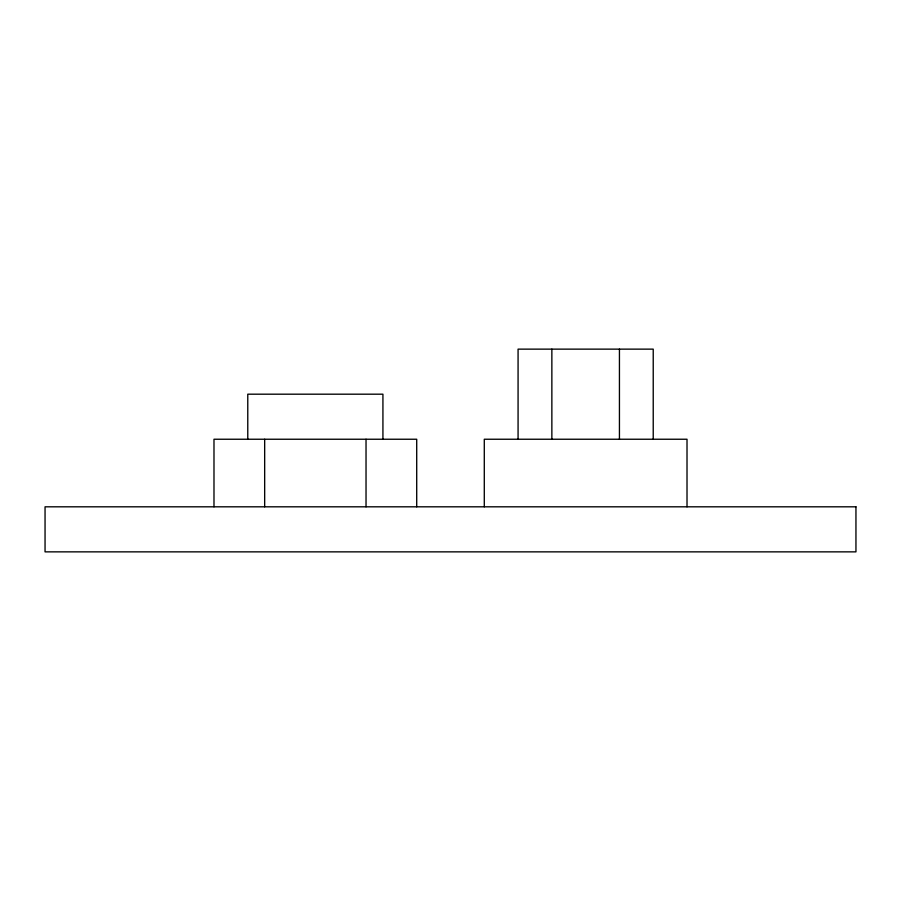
<?xml version="1.0" encoding="UTF-8"?>
<svg xmlns="http://www.w3.org/2000/svg" width="901" height="901" viewBox="0 0 901 901"><rect width="100%" height="100%" fill="white"/><g stroke="black" fill="none" stroke-linecap="round" stroke-linejoin="round"><path stroke-width="1.35" d="M687.012 506.812L687.012 439.238L484.287 439.238L484.287 506.812M653.225 439.238L653.225 349.137L518.075 349.137L518.075 439.238M619.438 349.137L619.438 439.238M551.862 349.137L551.862 439.238M416.712 506.812L416.712 439.238L213.987 439.238L213.987 506.812M382.925 439.238L382.925 394.188L247.775 394.188L247.775 439.238M366.031 439.238L366.031 506.812M264.669 439.238L264.669 506.812M855.95 506.812L45.05 506.812L45.05 551.862L855.95 551.862L855.95 506.812"/></g></svg>
